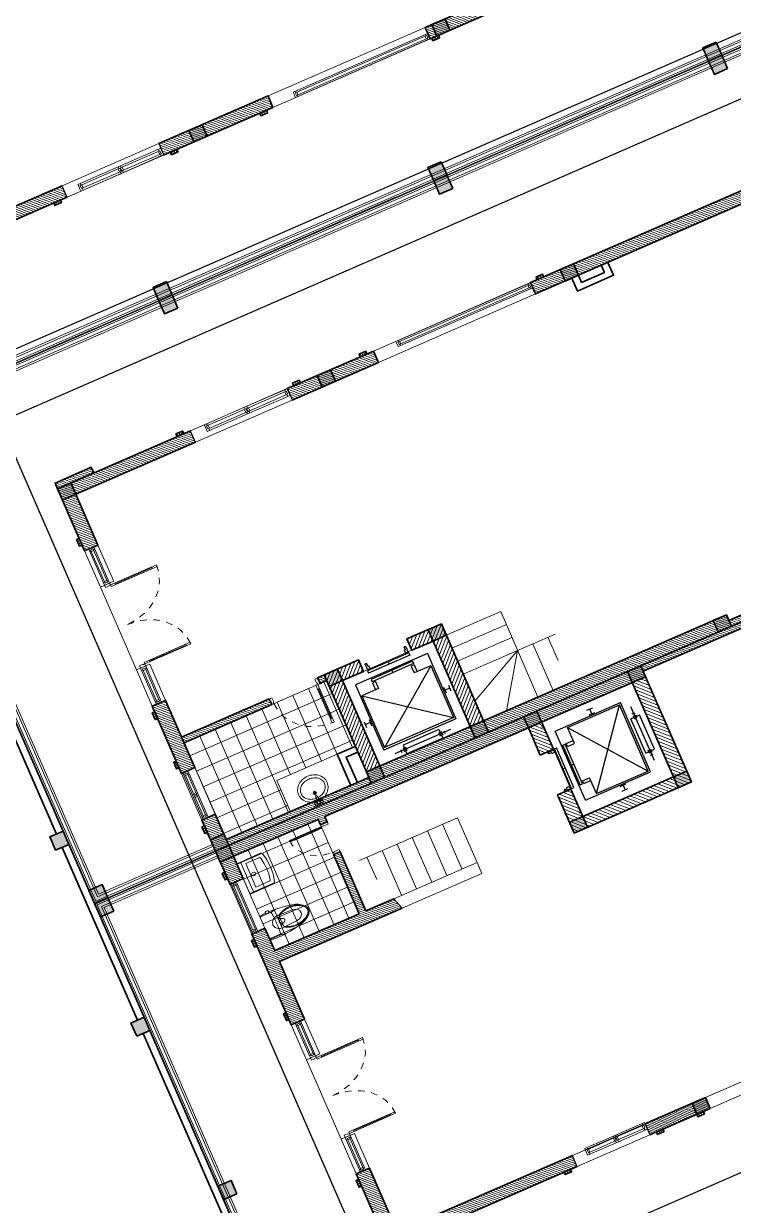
# Model space of a CAD drawing. Header units: millimetres. Extents: x 567980 to 569372, y 2065777 to 2066674.
# Drawn here: x 568834.79 to 568845.56, y 2066444.43 to 2066462.37 of the extents above; entities that cross this region are included whole.
import ezdxf
from ezdxf.xclip import XClip

# ---------------------------------------------------------------- set-up
doc = ezdxf.new("R2010")
doc.units = ezdxf.units.MM
for name, pattern in [('CENTER', [3, 1.5, -0.5, 0.5, -0.5]), ('HIDDEN', [0.75, 0.5, -0.25]), ('HIDDEN2', [0.1875, 0.125, -0.0625])]:
    doc.linetypes.add(name, pattern=pattern)
for name, color, linetype, lineweight in [('A-COT VACH', 2, 'Continuous', 35), ('A-CUA', 25, 'Continuous', 5), ('A-HATCH', 251, 'Continuous', 5), ('A-NET KHUAT', 250, 'HIDDEN', 9), ('A-NET MANH', 8, 'Continuous', 9), ('A-NET THAY', 125, 'Continuous', 18), ('A-NOI THAT', 44, 'Continuous', 9), ('A-TUONG', 255, 'Continuous', 35), ('boDnv', 54, 'Continuous', 25), ('E-NoiThat', 32, 'Continuous', 9)]:
    doc.layers.add(name, color=color, linetype=linetype, lineweight=lineweight)
for name, color, linetype in [('A-NOITHAT', 252, 'Continuous'), ('ChiaLo', 128, 'CENTER'), ('LoLK', 6, 'Continuous'), ('QH', 7, 'Continuous')]:
    doc.layers.add(name, color=color, linetype=linetype)
pattern_1 = [(45, (-145477.46, 881910), (-39.7747564, 39.7747564), [])]
pattern_2 = [(45, (-120.69891, 437.5), (-0.0265165043, 0.0265165043), [])]
pattern_3 = [(45, (0, 0), (-39.7748, 39.7748), [])]
pattern_4 = [(45, (-127.69897, 525.00004), (-0.0265165043, 0.0265165043), [])]

# ---------------------------------------------------------------- blocks, each defined once
blk = doc.blocks.new('NEN')
at = {"layer": 'ChiaLo', "ltscale": 5}
blk.add_line((142.215, 68.535), (128.398, 100.234), dxfattribs=at)
for points in [[(152.12, 92.029), (-2.661, 24.563)], [(155.704, 84.864), (138.387, 77.316)]]:
    blk.add_lwpolyline(points, dxfattribs=at)
at = {"layer": 'LoLK'}
for points in [[(152.12, 92.029), (148.537, 99.194), (131.994, 91.984), (135.19, 84.65)], [(155.704, 84.864), (152.12, 92.029), (135.19, 84.65), (138.387, 77.316)], [(157.758, 80.756), (155.704, 84.864), (138.387, 77.316), (142.215, 68.535), (155.411, 74.287)], [(135.19, 84.65), (129.69, 82.252), (136.715, 66.137), (142.215, 68.535)]]:
    blk.add_lwpolyline(points, close=True, dxfattribs=at)
blk = doc.blocks.new('NEN M01')
at = {"layer": 'LoLK'}
for points in [[(4.072, 17.58), (3.65, 25.58), (-14.396, 25.58), (-14.396, 17.58)], [(-14.396, 17.58), (-20.396, 17.58), (-20.396, 0), (-14.396, 0)], [(4.495, 9.58), (4.072, 17.58), (-14.396, 17.58), (-14.396, 9.58)], [(4.737, 4.993), (4.495, 9.58), (-14.396, 9.58), (-14.396, 0), (0, 0)]]:
    blk.add_lwpolyline(points, close=True, dxfattribs=at)
blk = doc.blocks.new('cot 220')
at = {"layer": 'A-COT VACH'}
h = blk.add_hatch(color=256, dxfattribs=at)
h.dxf.hatch_style = 1
h.paths.add_polyline_path([(110, 110), (-110, 110), (-110, -110), (110, -110)])
blk.add_lwpolyline([(-110, -110), (110, -110), (110, 110), (-110, 110)], close=True, dxfattribs=at)
blk = doc.blocks.new('AP11B2')
at = {"layer": 'A-NOITHAT'}
for p, q in [((558, 1417), (-568, 1417)), ((-435, 1392), (-435, 1442)), ((-385, 1392), (-385, 1442)), ((-335, 1442), (-385, 1442)), ((-335, 1392), (-385, 1392)), ((360, 1492), (-360, 1492)), ((-360, 1342), (-360, 1492)), ((360, 1342), (-360, 1342)), ((-335, 1392), (-335, 1442)), ((385, 1442), (335, 1442)), ((335, 1392), (335, 1442)), ((385, 1392), (335, 1392)), ((360, 1342), (360, 1492)), ((385, 1392), (385, 1442)), ((435, 1392), (435, 1442)), ((-725, 166), (-725, 1292)), ((725, 1292), (-725, 1292)), ((-695, 366), (-695, 1262)), ((695, 1262), (-695, 1262)), ((695, 366), (-695, 1262)), ((-695, 366), (695, 1262)), ((695, 366), (695, 1262)), ((725, 166), (725, 1292)), ((-850, 757), (-850, 857)), ((-750, 807), (-850, 807)), ((-750, 757), (-750, 857)), ((750, 757), (750, 857)), ((750, 807), (850, 807)), ((850, 757), (850, 857)), ((-360, 366), (-695, 366)), ((-420, 246), (-420, 366)), ((-360, 246), (-420, 246)), ((417, 226), (-417, 226)), ((-417, 186), (-417, 226)), ((-360, 246), (-360, 366)), ((0, 186), (0, 226)), ((695, 366), (360, 366)), ((360, 246), (360, 366)), ((420, 246), (360, 246)), ((417, 186), (417, 226)), ((420, 246), (420, 366)), ((725, 166), (-725, 166)), ((417, 186), (-417, 186)), ((417, 79), (-417, 79)), ((-417, 39), (-417, 79)), ((417, 39), (-417, 39)), ((-407, -67), (-407, 25)), ((-367, 25), (-407, 25)), ((-357, -15), (-357, 15)), ((0, 39), (0, 79)), ((357, -15), (357, 15)), ((407, 25), (367, 25)), ((407, -67), (407, 25)), ((417, 39), (417, 79)), ((-387, -77), (-397, -77)), ((-377, -67), (-377, -25)), ((-367, -25), (-377, -25)), ((377, -25), (367, -25)), ((377, -67), (377, -25)), ((397, -77), (387, -77))]:
    blk.add_line(p, q, dxfattribs=at)
for centre, start, end in [((-367, 15), 0, 90), ((367, 15), 90, 180), ((-397, -67), 180, 270), ((-387, -67), 270, 0), ((-367, -15), 270, 0), ((367, -15), 180, 270), ((387, -67), 180, 270), ((397, -67), 270, 0)]:
    blk.add_arc(centre, 10, start, end, dxfattribs=at)
for p in [(-900, 0), (900, 0)]:
    blk.add_point(p, dxfattribs=at)
blk = doc.blocks.new('thang may')
at = {"layer": 'A-HATCH'}
h = blk.add_hatch(dxfattribs=at)
h.set_pattern_fill('ANSI31', color=256, scale=450)
h.set_pattern_definition(pattern_1)
h.paths.add_polyline_path([(0, 0), (-2120, 0), (-2120, 1940), (-1350, 1940), (-1350, 1720), (-1900, 1720), (-1900, 220), (0, 220)])
h = blk.add_hatch(dxfattribs=at)
h.set_pattern_fill('ANSI31', color=256, scale=450)
h.set_pattern_definition(pattern_1)
edge = h.paths.add_edge_path()
edge.add_line((0, 1720), (0, 1940))
edge.add_line((0, 1940), (-550, 1940))
edge.add_line((-550, 1940), (-550, 1720))
edge.add_line((-550, 1720), (0, 1720))
at = {"layer": 'A-NET THAY'}
blk.add_line((-1350, 1720), (-550, 1720), dxfattribs=at)
at = {"layer": 'A-TUONG'}
blk.add_lwpolyline([(0, 0), (-2120, 0), (-2120, 1940), (-1350, 1940), (-1350, 1720), (-1900, 1720), (-1900, 220), (0, 220)], close=True, dxfattribs=at)
blk.add_lwpolyline([(0, 1720), (0, 1940), (-550, 1940), (-550, 1720), (0, 1720)], dxfattribs=at)
at = {"layer": 'E-NoiThat', "xscale": 0.9583333333333351, "yscale": 0.9583333333333351, "zscale": 0.9583333333333351, "rotation": 180}
blk.add_blockref('AP11B2', (-950, 1744), dxfattribs=at)
blk = doc.blocks.new('A$C309909F8')
at = {"linetype": 'Continuous'}
for p, q in [((0, 0), (0, 393)), ((600, 0), (600, 393)), ((62, 125), (62, 345)), ((537, 125), (537, 345)), ((600, 62), (0, 62)), ((537, 125), (62, 125)), ((600, 0), (0, 0))]:
    blk.add_line(p, q, dxfattribs=at)
blk.add_circle((300, 172), 32.5, dxfattribs=at)
for centre, radius, start, end in [((25, 393), 25, 103.0639, 180), ((300, -792), 1242, 76.9429, 103.0639), ((85, 345), 22.5, 100.7136, 180), ((300, -792), 1179, 79.2936, 100.7136), ((515, 345), 22.5, 0, 79.2936), ((575, 393), 25, 0, 76.9429)]:
    blk.add_arc(centre, radius, start, end, dxfattribs=at)
blk = doc.blocks.new('xi')
for p, q in [((31751, -119432), (31751, -119586)), ((31977, -119418), (31763, -119418)), ((31977, -119418), (32191, -119418)), ((32202, -119432), (32202, -119586)), ((32234, -119513), (32202, -119517)), ((32215, -119526), (32202, -119526)), ((32215, -119563), (32202, -119563)), ((32234, -119573), (32202, -119569)), ((32215, -119516), (32215, -119571)), ((32256, -119534), (32256, -119553)), ((31855, -119684), (31870, -119914)), ((31858, -119700), (31867, -119700)), ((31879, -119691), (32075, -119691)), ((31900, -119663), (31900, -119691)), ((31902, -119661), (31912, -119661)), ((31914, -119663), (31914, -119691)), ((31914, -119678), (31927, -119678)), ((31929, -119680), (31929, -119691)), ((32025, -119680), (32025, -119691)), ((32040, -119678), (32027, -119678)), ((32040, -119663), (32040, -119691)), ((32052, -119661), (32042, -119661)), ((32054, -119663), (32054, -119691)), ((32098, -119684), (32083, -119914)), ((32096, -119700), (32087, -119700))]:
    blk.add_line(p, q)
blk.add_circle((31977, -119703), 42.5)
for points in [[(31726, -119541), (31726, -119510), (31728, -119478), (31732, -119447)], [(31732, -119447), (31733, -119431), (31746, -119418), (31763, -119418)], [(31751, -119432), (31751, -119424), (31758, -119418), (31766, -119418)], [(32187, -119418), (32195, -119418), (32202, -119424), (32202, -119432)], [(32191, -119418), (32207, -119418), (32220, -119431), (32221, -119447)], [(32221, -119447), (32224, -119469), (32226, -119492), (32226, -119514)], [(31732, -119673), (31727, -119629), (31725, -119585), (31726, -119541)], [(31735, -119709), (31735, -119679), (31738, -119650), (31744, -119622)], [(31744, -119622), (31747, -119614), (31752, -119607), (31758, -119601)], [(31758, -119601), (31754, -119597), (31751, -119592), (31751, -119586)], [(31977, -119611), (31904, -119610), (31831, -119607), (31758, -119601)], [(32195, -119601), (32122, -119607), (32050, -119610), (31977, -119611)], [(32202, -119586), (32202, -119592), (32199, -119597), (32195, -119601)], [(32195, -119601), (32201, -119607), (32206, -119614), (32209, -119622)], [(32209, -119622), (32215, -119650), (32218, -119679), (32218, -119709)], [(32228, -119573), (32227, -119606), (32225, -119639), (32221, -119673)], [(31790, -119971), (31759, -119874), (31740, -119774), (31732, -119673)], [(31797, -119926), (31789, -119886), (31790, -119845), (31801, -119805)], [(31801, -119805), (31810, -119769), (31827, -119734), (31850, -119704)], [(31805, -119851), (31807, -119829), (31812, -119808), (31820, -119788)], [(31820, -119788), (31832, -119754), (31849, -119723), (31871, -119695)], [(31850, -119704), (31852, -119701), (31854, -119700), (31858, -119700)], [(31871, -119695), (31873, -119692), (31875, -119691), (31879, -119691)], [(31900, -119663), (31900, -119662), (31901, -119661), (31902, -119661)], [(31912, -119661), (31913, -119661), (31914, -119662), (31914, -119663)], [(31927, -119678), (31928, -119678), (31929, -119679), (31929, -119680)], [(32025, -119680), (32025, -119679), (32026, -119678), (32027, -119678)], [(32040, -119663), (32040, -119662), (32041, -119661), (32042, -119661)], [(32052, -119661), (32053, -119661), (32054, -119662), (32054, -119663)], [(32075, -119691), (32078, -119691), (32081, -119692), (32083, -119695)], [(32083, -119695), (32104, -119723), (32122, -119754), (32134, -119788)], [(32096, -119700), (32099, -119700), (32102, -119701), (32104, -119704)], [(32104, -119704), (32127, -119734), (32143, -119769), (32152, -119805)], [(32134, -119788), (32141, -119808), (32146, -119829), (32148, -119851)], [(32152, -119805), (32163, -119845), (32165, -119886), (32157, -119926)], [(32221, -119673), (32214, -119774), (32194, -119874), (32163, -119971)], [(31803, -120001), (31798, -119992), (31793, -119981), (31790, -119971)], [(31899, -120097), (31831, -120035), (31796, -119943), (31805, -119851)], [(31882, -120098), (31839, -120049), (31809, -119990), (31797, -119926)], [(31977, -120018), (31919, -120018), (31872, -119972), (31870, -119914)], [(32083, -119914), (32082, -119972), (32034, -120018), (31977, -120018)], [(32148, -119851), (32158, -119943), (32123, -120035), (32054, -120097)], [(32157, -119926), (32144, -119990), (32115, -120049), (32071, -120098)], [(32163, -119971), (32160, -119981), (32156, -119992), (32151, -120001)], [(31868, -120091), (31842, -120065), (31820, -120035), (31803, -120001)], [(31977, -120138), (31936, -120138), (31896, -120121), (31868, -120091)], [(32054, -120097), (32010, -120138), (31943, -120138), (31899, -120097)], [(32085, -120091), (32057, -120121), (32018, -120138), (31977, -120138)], [(32151, -120001), (32134, -120035), (32112, -120065), (32085, -120091)]]:
    blk.add_open_spline(points, degree=3)
for points in [[(31855, -119684), (31847, -119617), (31896, -119556), (31963, -119549), (31968, -119548), (31972, -119548), (31977, -119548)], [(31977, -119548), (32044, -119548), (32099, -119603), (32099, -119670), (32099, -119675), (32099, -119679), (32098, -119684)], [(32234, -119513), (32245, -119512), (32256, -119521), (32256, -119533), (32256, -119534), (32256, -119534), (32256, -119534)], [(32256, -119553), (32256, -119564), (32246, -119574), (32234, -119574), (32234, -119574), (32234, -119574), (32234, -119573)], [(32071, -120098), (32024, -120150), (31944, -120154), (31892, -120107), (31888, -120104), (31885, -120101), (31882, -120098)]]:
    blk.add_open_spline(points, degree=3, knots=[0, 0, 0, 0, 1, 1, 1, 2, 2, 2, 2])
blk = doc.blocks.new('*U399')
at = {"layer": 'A-CUA', "color": 32}
for points in [[(60, -40), (45, -40), (45, -10), (0, -10), (0, -40), (0, -40), (0, -90), (0, -90), (0, -120), (45, -120), (45, -90), (60, -90)], [(30, -90), (60, -90), (60, -40), (30, -40)], [(593, -90), (563, -90), (563, -40), (593, -40)], [(623, -90), (608, -90), (608, -40), (623, -40), (623, -10), (578, -10), (578, -40), (593, -40), (593, -90), (578, -90), (578, -120), (623, -120)], [(608, -90), (638, -90), (638, -40), (608, -40)], [(1140, -40), (1155, -40), (1155, -10), (1200, -10), (1200, -40), (1200, -40), (1200, -90), (1200, -90), (1200, -120), (1155, -120), (1155, -90), (1140, -90)], [(1170, -90), (1140, -90), (1140, -40), (1170, -40)]]:
    blk.add_lwpolyline(points, close=True, dxfattribs=at)
at = {"layer": 'A-CUA', "color": 37, "lineweight": -2}
for points in [[(45, -10), (578, -10), (578, -40), (45, -40)], [(45, -90), (578, -90), (578, -120), (45, -120)], [(1155, -10), (623, -10), (623, -40), (1155, -40)], [(1155, -90), (623, -90), (623, -120), (1155, -120)]]:
    blk.add_lwpolyline(points, close=True, dxfattribs=at)
blk = doc.blocks.new('phào cửa')
at = {"layer": 'A-HATCH'}
h = blk.add_hatch(dxfattribs=at)
h.set_pattern_fill('ANSI31', color=256, scale=250)
h.set_pattern_definition([(45, (-237697.46, 7620.01), (-22.097087, 22.097087), [])])
h.paths.add_polyline_path([(0, 0), (0, 110), (-50, 110), (-50, 0)])
at = {"layer": 'A-TUONG'}
blk.add_lwpolyline([(0, 0), (0, 110), (-50, 110), (-50, 0)], close=True, dxfattribs=at)
blk = doc.blocks.new('S1200')
at = {"layer": 'A-TUONG'}
blk.add_blockref('phào cửa', (0, 1310), dxfattribs=at)
at = {"layer": 'A-TUONG', "xscale": -1, "rotation": 180}
blk.add_blockref('phào cửa', (0, -110), dxfattribs=at)
blk.add_wipeout([(220, 1200), (220, 0), (0, 0), (0, 1200)]).dxf.layer = 'A-NET KHUAT'
at = {"layer": 'A-NET THAY'}
blk.add_lwpolyline([(0, 0), (0, 1200), (220, 1200), (220, 0)], close=True, dxfattribs=at)
at = {"layer": 'A-CUA', "rotation": 90}
blk.add_blockref('*U399', (100, 0), dxfattribs=at)
blk = doc.blocks.new('cum tm 2')
at = {"layer": 'A-HATCH'}
h = blk.add_hatch(dxfattribs=at)
h.set_pattern_fill('ANSI31', color=256, scale=450)
h.set_pattern_definition(pattern_3)
h.paths.add_polyline_path([(0, 0), (0, -220), (-1650, -220), (-1650, -570), (-1870, -570), (-1870, 0)])
h = blk.add_hatch(dxfattribs=at)
h.set_pattern_fill('ANSI31', color=256, scale=450)
h.set_pattern_definition(pattern_3)
edge = h.paths.add_edge_path()
edge.add_line((0, -1940), (-1870, -1940))
edge.add_line((-1870, -1940), (-1870, -1370))
edge.add_line((-1870, -1370), (-1650, -1370))
edge.add_line((-1650, -1370), (-1650, -1720))
edge.add_line((-1650, -1720), (0, -1720))
edge.add_line((0, -1720), (0, -1940))
at = {"layer": 'A-NET THAY'}
blk.add_line((-1650, -1370), (-1650, -570), dxfattribs=at)
at = {"layer": 'A-TUONG'}
for points in [[(0, 0), (0, -220), (-1650, -220), (-1650, -570), (-1870, -570), (-1870, 0), (0, 0)], [(0, -1940), (-1870, -1940), (-1870, -1370), (-1650, -1370), (-1650, -1720), (0, -1720), (0, -1940)]]:
    blk.add_lwpolyline(points, dxfattribs=at)
at = {"layer": 'E-NoiThat', "xscale": 0.9583333333333354, "yscale": 0.9583333333333354, "zscale": 0.9583333333333354, "rotation": 270}
blk.add_blockref('AP11B2', (-1674, -970), dxfattribs=at)
blk = doc.blocks.new('A$C78CE4EF6')
at = {"linetype": 'Continuous'}
for points in [[(40, 215, 0.136399), (60, 141, 0.10697), (119, 79, 0.081394), (196, 43, 0.069468), (290, 30, 0.069468), (384, 43, 0.081394), (461, 79, 0.10697), (520, 141, 0.136399), (540, 215, 0.136399), (520, 289, 0.10697), (461, 351, 0.081394), (384, 387, 0.069468), (290, 400, 0.069468), (196, 387, 0.081394), (119, 351, 0.10697), (60, 289, 0.136399)], [(83, 215, 0.136399), (97, 164, 0.10697), (144, 114, 0.081394), (208, 84, 0.069468), (290, 73, 0.069468), (372, 84, 0.081394), (436, 114, 0.10697), (483, 164, 0.136399), (497, 215, 0.136399), (483, 266, 0.10697), (436, 316, 0.081394), (372, 346, 0.069468), (290, 357, 0.069468), (208, 346, 0.081394), (144, 316, 0.10697), (97, 266, 0.136399)]]:
    blk.add_lwpolyline(points, format="xyb", close=True, dxfattribs=at)
for points in [[(273, 408), (220, 408), (220, 428), (220, 448), (290, 448), (360, 448), (360, 428), (360, 408), (308, 408)], [(323, 438), (258, 438)], [(260, 428), (271, 428)], [(320, 428), (310, 428)], [(255, 282), (290, 282), (326, 282)], [(290, 251), (290, 308)]]:
    blk.add_lwpolyline(points, dxfattribs=at)
blk.add_lwpolyline([(258, 418), (267, 418, -0.385832), (272, 413), (279, 326, 0.270314), (302, 326), (309, 413, -0.385832), (314, 418), (323, 418)], format="xyb", dxfattribs=at)
for centre, radius in [((240, 428), 20), ((340, 428), 20), ((290, 282), 21.6), ((290, 282), 17.2)]:
    blk.add_circle(centre, radius, dxfattribs=at)
blk = doc.blocks.new('*U370')
at = {"layer": 'A-CUA', "color": 32}
for points in [[(60, -40), (45, -40), (45, -18), (0, -18), (0, -40), (0, -40), (0, -82), (0, -82), (0, -103), (45, -103), (45, -82), (60, -82)], [(30, -82), (60, -82), (60, -40), (30, -40)], [(443, -82), (413, -82), (413, -40), (443, -40)], [(473, -82), (457, -82), (457, -40), (473, -40), (473, -18), (427, -18), (427, -40), (443, -40), (443, -82), (427, -82), (427, -103), (473, -103)], [(457, -82), (487, -82), (487, -40), (457, -40)], [(840, -40), (855, -40), (855, -18), (900, -18), (900, -40), (900, -40), (900, -82), (900, -82), (900, -103), (855, -103), (855, -82), (840, -82)], [(870, -82), (840, -82), (840, -40), (870, -40)]]:
    blk.add_lwpolyline(points, close=True, dxfattribs=at)
at = {"layer": 'A-CUA', "color": 37, "lineweight": -2}
for points in [[(45, -18), (427, -18), (427, -40), (45, -40)], [(45, -82), (427, -82), (427, -103), (45, -103)], [(855, -18), (473, -18), (473, -40), (855, -40)], [(855, -82), (473, -82), (473, -103), (855, -103)]]:
    blk.add_lwpolyline(points, close=True, dxfattribs=at)
blk = doc.blocks.new('*U402')
at = {"layer": 'A-CUA', "color": 32}
for points in [[(60, -40), (45, -40), (45, -18), (0, -18), (0, -40), (0, -40), (0, -82), (0, -82), (0, -103), (45, -103), (45, -82), (60, -82)], [(30, -82), (60, -82), (60, -40), (30, -40)], [(792, -82), (762, -82), (762, -40), (792, -40)], [(822, -82), (807, -82), (807, -40), (822, -40), (822, -18), (777, -18), (777, -40), (792, -40), (792, -82), (777, -82), (777, -103), (822, -103)], [(807, -82), (837, -82), (837, -40), (807, -40)], [(1540, -40), (1555, -40), (1555, -18), (1600, -18), (1600, -40), (1600, -40), (1600, -82), (1600, -82), (1600, -103), (1555, -103), (1555, -82), (1540, -82)], [(1570, -82), (1540, -82), (1540, -40), (1570, -40)]]:
    blk.add_lwpolyline(points, close=True, dxfattribs=at)
at = {"layer": 'A-CUA', "color": 37, "lineweight": -2}
for points in [[(45, -18), (777, -18), (777, -40), (45, -40)], [(45, -82), (777, -82), (777, -103), (45, -103)], [(1555, -18), (822, -18), (822, -40), (1555, -40)], [(1555, -82), (822, -82), (822, -103), (1555, -103)]]:
    blk.add_lwpolyline(points, close=True, dxfattribs=at)
blk = doc.blocks.new('*U401')
at = {"layer": 'A-CUA', "color": 32}
for points in [[(60, -40), (45, -40), (45, -18), (0, -18), (0, -40), (0, -40), (0, -82), (0, -82), (0, -103), (45, -103), (45, -82), (60, -82)], [(30, -82), (60, -82), (60, -40), (30, -40)], [(2540, -40), (2555, -40), (2555, -18), (2600, -18), (2600, -40), (2600, -40), (2600, -82), (2600, -82), (2600, -103), (2555, -103), (2555, -82), (2540, -82)], [(2570, -82), (2540, -82), (2540, -40), (2570, -40)]]:
    blk.add_lwpolyline(points, close=True, dxfattribs=at)
at = {"layer": 'A-CUA', "color": 37, "lineweight": -2}
for points in [[(45, -18), (2555, -18), (2555, -40), (45, -40)], [(45, -82), (2555, -82), (2555, -103), (45, -103)]]:
    blk.add_lwpolyline(points, close=True, dxfattribs=at)
blk = doc.blocks.new('*U377')
blk.add_line((-100, 70), (-867, 70))
for points in [[(147, 1067), (147, 1007), (40, 1007), (40, 1017), (0, 1017), (0, 1067)], [(0, 50), (-967, 50), (-967, 90), (0, 90)], [(-100, 50), (-100, 90), (-867, 90), (-867, 50)], [(147, 0), (147, 60), (40, 60), (40, 50), (0, 50), (0, 0)]]:
    blk.add_lwpolyline(points, close=True)
at = {"linetype": 'HIDDEN'}
blk.add_arc((0, 50), 967, 90, 180, dxfattribs=at)
blk = doc.blocks.new('*U367')
at = {"layer": 'A-CUA', "color": 32}
for points in [[(60, -40), (45, -40), (45, -18), (0, -18), (0, -40), (0, -40), (0, -82), (0, -82), (0, -103), (45, -103), (45, -82), (60, -82)], [(30, -82), (60, -82), (60, -40), (30, -40)], [(940, -40), (955, -40), (955, -18), (1000, -18), (1000, -40), (1000, -40), (1000, -82), (1000, -82), (1000, -103), (955, -103), (955, -82), (940, -82)], [(970, -82), (940, -82), (940, -40), (970, -40)]]:
    blk.add_lwpolyline(points, close=True, dxfattribs=at)
at = {"layer": 'A-CUA', "color": 37, "lineweight": -2}
for points in [[(45, -18), (955, -18), (955, -40), (45, -40)], [(45, -82), (955, -82), (955, -103), (45, -103)]]:
    blk.add_lwpolyline(points, close=True, dxfattribs=at)
blk = doc.blocks.new('*U376')
blk.add_line((-70, 100), (-70, 600))
for points in [[(-50, 0), (-50, 700), (-90, 700), (-90, 0)], [(-50, 100), (-90, 100), (-90, 600), (-50, 600)], [(-800, -147), (-740, -147), (-740, -40), (-750, -40), (-750, 0), (-800, 0)], [(0, -147), (-60, -147), (-60, -40), (-50, -40), (-50, 0), (0, 0)]]:
    blk.add_lwpolyline(points, close=True)
at = {"linetype": 'HIDDEN'}
blk.add_arc((-50, 0), 700, 90, 180, dxfattribs=at)
blk = doc.blocks.new('*U406')
at = {"layer": 'A-CUA', "color": 32}
for points in [[(60, -40), (45, -40), (45, -10), (0, -10), (0, -40), (0, -40), (0, -90), (0, -90), (0, -120), (45, -120), (45, -90), (60, -90)], [(30, -90), (60, -90), (60, -40), (30, -40)], [(792, -90), (762, -90), (762, -40), (792, -40)], [(822, -90), (807, -90), (807, -40), (822, -40), (822, -10), (777, -10), (777, -40), (792, -40), (792, -90), (777, -90), (777, -120), (822, -120)], [(807, -90), (837, -90), (837, -40), (807, -40)], [(1540, -40), (1555, -40), (1555, -10), (1600, -10), (1600, -40), (1600, -40), (1600, -90), (1600, -90), (1600, -120), (1555, -120), (1555, -90), (1540, -90)], [(1570, -90), (1540, -90), (1540, -40), (1570, -40)]]:
    blk.add_lwpolyline(points, close=True, dxfattribs=at)
at = {"layer": 'A-CUA', "color": 37, "lineweight": -2}
for points in [[(45, -10), (777, -10), (777, -40), (45, -40)], [(45, -90), (777, -90), (777, -120), (45, -120)], [(1555, -10), (822, -10), (822, -40), (1555, -40)], [(1555, -90), (822, -90), (822, -120), (1555, -120)]]:
    blk.add_lwpolyline(points, close=True, dxfattribs=at)
blk = doc.blocks.new('phao cua 1600')
at = {"layer": 'A-TUONG'}
blk.add_blockref('phào cửa', (0, 910), dxfattribs=at)
at = {"layer": 'A-TUONG', "xscale": -1, "rotation": 180}
blk.add_blockref('phào cửa', (0, -910), dxfattribs=at)
blk.add_wipeout([(220, 800), (0, 800), (0, -800), (220, -800)]).dxf.layer = 'A-NET MANH'
at = {"layer": 'A-NET THAY'}
blk.add_lwpolyline([(0, -800), (0, 800), (220, 800), (220, -800)], close=True, dxfattribs=at)
at = {"layer": 'A-CUA', "rotation": 90}
blk.add_blockref('*U406', (-10, -800), dxfattribs=at)
blk = doc.blocks.new('*U400')
at = {"layer": 'A-CUA', "color": 32}
for points in [[(60, -40), (45, -40), (45, -18), (0, -18), (0, -40), (0, -40), (0, -82), (0, -82), (0, -103), (45, -103), (45, -82), (60, -82)], [(30, -82), (60, -82), (60, -40), (30, -40)], [(640, -40), (655, -40), (655, -18), (700, -18), (700, -40), (700, -40), (700, -82), (700, -82), (700, -103), (655, -103), (655, -82), (640, -82)], [(670, -82), (640, -82), (640, -40), (670, -40)]]:
    blk.add_lwpolyline(points, close=True, dxfattribs=at)
at = {"layer": 'A-CUA', "color": 37, "lineweight": -2}
for points in [[(45, -18), (655, -18), (655, -40), (45, -40)], [(45, -82), (655, -82), (655, -103), (45, -103)]]:
    blk.add_lwpolyline(points, close=True, dxfattribs=at)
blk = doc.blocks.new('*U375')
for p, q in [((90, -100), (50, -100)), ((70, -100), (70, -917)), ((2043, -100), (2083, -100)), ((2063, -100), (2063, -917)), ((90, -917), (50, -917)), ((2043, -917), (2083, -917))]:
    blk.add_line(p, q)
for points in [[(0, 113), (60, 113), (60, 40), (50, 40), (50, 0), (0, 0)], [(50, 0), (90, 0), (90, -1017), (50, -1017)], [(2083, 0), (2043, 0), (2043, -1017), (2083, -1017)], [(2133, 113), (2073, 113), (2073, 40), (2083, 40), (2083, 0), (2133, 0)]]:
    blk.add_lwpolyline(points, close=True)
at = {"linetype": 'HIDDEN2'}
for centre, start, end in [((50, 0), 270, 0), ((2083, 0), 180, 270)]:
    blk.add_arc(centre, 1017, start, end, dxfattribs=at)
blk = doc.blocks.new('CỦA DI SAU')
at = {"layer": 'A-NET THAY'}
blk.add_line((2200, 0), (3800, 0), dxfattribs=at)
for points in [[(2200, 0), (1500, 0), (1500, -220), (2200, -220)], [(3800, 0), (4500, 0), (4500, -220), (3800, -220)]]:
    blk.add_lwpolyline(points, close=True, dxfattribs=at)
at = {"layer": 'A-CUA', "xscale": -1}
blk.add_blockref('*U400', (2200, -49, 0), dxfattribs=at)
at = {"layer": 'A-CUA', "extrusion": (0, 0, -1), "xscale": -0.7500000000000002, "yscale": 0.7500000000000002, "zscale": -0.7500000000000002}
blk.add_blockref('*U375', (-2200, -152), dxfattribs=at)
at = {"layer": 'A-CUA'}
blk.add_blockref('*U400', (3800, -49), dxfattribs=at)
at = {"layer": 'A-TUONG', "xscale": -1, "rotation": 90}
blk.add_blockref('phào cửa', (1390, 0, 0), dxfattribs=at)
at = {"layer": 'A-TUONG', "rotation": 270}
blk.add_blockref('phào cửa', (4610, 0, 0), dxfattribs=at)
blk = doc.blocks.new('A$C1a95cbaf')
at = {"layer": 'A-HATCH'}
h = blk.add_hatch(dxfattribs=at)
h.set_pattern_fill('ANSI31', color=256, scale=300)
h.set_pattern_definition([(45, (-121341.862, 350750.01), (-26.5165043, 26.5165043), [])])
h.paths.add_polyline_path([(110, 600), (0, 600), (0, 0), (110, 0)])
at = {"layer": 'A-TUONG', "elevation": 0}
blk.add_lwpolyline([(110, 0), (0, 0), (0, 600), (110, 600)], close=True, dxfattribs=at)
blk = doc.blocks.new('cum dh a3.3.1.6.7')
at = {"layer": 'A-HATCH'}
h = blk.add_hatch(dxfattribs=at)
h.set_pattern_fill('ANSI31', color=256, scale=0.3)
h.set_pattern_definition([(45, (-145.69891, 350), (-0.0265165043, 0.0265165043), [])])
h.paths.add_polyline_path([(-6.501, -0.22), (-7.781, -0.22), (-7.781, -3.12), (-8.001, -3.12), (-8.001, 0), (-6.501, 0)])
h.paths.add_polyline_path([(-2.121, -1.62), (-2.121, -0.22), (-1.671, -0.22), (-1.671, 0), (-3.501, 0), (-3.501, -0.22), (-2.341, -0.22), (-2.341, -2.249), (-2.121, -2.191), (-2.121, -1.73), (-0.931, -1.73), (-0.931, -1.62)])
h.paths.add_polyline_path([(-0.111, -12.74), (-0.111, -7.04), (-0.221, -7.04), (-0.221, -1.73), (-0.331, -1.73), (-0.331, -1.62), (-0.221, -1.62), (-0.221, -0.22), (-0.671, -0.22), (-0.671, 0), (-0.001, 0), (-0.001, -12.96), (-0.807, -13.012), (-0.821, -12.793)])
h = blk.add_hatch(dxfattribs=at)
h.set_pattern_fill('ANSI31', color=256, scale=0.3)
h.set_pattern_definition(pattern_2)
h.paths.add_polyline_path([(5.274, -12.41), (6.779, -12.3), (6.779, -7.83), (6.999, -7.83), (6.999, -12.52), (5.288, -12.63)])
h.paths.add_polyline_path([(0.797, -12.913), (-0.001, -12.964), (-0.001, 0), (0.599, 0), (0.599, -0.22), (0.109, -0.22), (0.109, -2.58), (0.219, -2.58), (0.219, -8.54), (0.109, -8.54), (0.109, -12.744), (0.783, -12.695)])
h = blk.add_hatch(dxfattribs=at)
h.set_pattern_fill('ANSI31', color=256, scale=0.3)
h.set_pattern_definition(pattern_2)
h.paths.add_polyline_path([(6.999, -5.23), (6.779, -5.23), (6.779, -3.8), (6.999, -3.8)])
h.paths.add_polyline_path([(5.799, 0), (6.999, 0), (6.999, -2.2), (6.779, -2.2), (6.779, -0.22), (5.799, -0.22)])
h.paths.add_polyline_path([(1.499, 0), (2.799, 0), (2.799, -0.22), (1.499, -0.22)])
h.paths.add_polyline_path([(2.089, -2.47), (2.089, -2.58), (1.979, -2.58), (1.979, -2.47)])
h.paths.add_polyline_path([(2.089, -1.67), (2.089, -0.22), (1.979, -0.22), (1.979, -1.67)])
h = blk.add_hatch(dxfattribs=at)
h.set_pattern_fill('ANSI31', color=256, scale=0.3)
h.set_pattern_definition(pattern_4)
h.paths.add_polyline_path([(10.998, -5.31), (11.218, -5.31), (11.218, -3.5), (10.998, -3.5)])
h.paths.add_polyline_path([(12.198, 0), (10.998, 0), (10.998, -1.9), (11.218, -1.9), (11.218, -0.22), (12.198, -0.22)])
h.paths.add_polyline_path([(16.498, 0), (15.198, 0), (15.198, -0.22), (16.498, -0.22)])
h.paths.add_polyline_path([(15.908, -1.37), (15.908, -0.22), (16.018, -0.22), (16.018, -1.37)])
h.paths.add_polyline_path([(15.908, -2.17), (15.908, -2.28), (16.018, -2.28), (16.018, -2.17)])
h = blk.add_hatch(dxfattribs=at)
h.set_pattern_fill('ANSI31', color=256, scale=0.3)
h.set_pattern_definition(pattern_4)
h.paths.add_polyline_path([(17.398, -0.22), (17.888, -0.22), (17.888, -2.28), (17.778, -2.28), (17.778, -8.24), (17.888, -8.24), (17.888, -11.6), (17.998, -11.6), (17.998, 0), (17.398, 0)])
h.paths.add_polyline_path([(12.695, -11.936), (11.218, -12.03), (11.218, -12.25), (12.709, -12.155)])
h.paths.add_polyline_path([(11.218, -12.03), (11.218, -7.91), (10.998, -7.91), (10.998, -12.03)])
at = {"layer": 'A-HATCH', "ltscale": 100, "transparency": 33554687}
h = blk.add_hatch(dxfattribs=at)
h.set_pattern_fill('_USER', color=256, scale=0.3, double=1, pattern_type=0)
h.set_pattern_definition([(360, (-5239.4902, -142.6809), (1e-17, 0.3), []), (90, (-5239.4902, -142.6809), (-0.3, 3e-17), [])])
h.paths.add_polyline_path([(-0.221, -0.22), (-0.671, -0.22), (-1.671, -0.22), (-2.121, -0.22), (-2.121, -1.62), (-0.931, -1.62), (-0.331, -1.62), (-0.221, -1.62)])
h = blk.add_hatch(dxfattribs=at)
h.set_pattern_fill('_USER', color=256, scale=0.3, double=1, pattern_type=0)
h.set_pattern_definition([(360, (-5295.39034, -142.6809), (1e-17, 0.3), []), (90, (-5295.39034, -142.6809), (-0.3, 3e-17), [])])
h.paths.add_polyline_path([(0.709, -1.28), (0.709, -2.58), (1.979, -2.58), (1.979, -2.47), (1.979, -1.67), (1.979, -0.22), (1.499, -0.22), (0.599, -0.22), (0.109, -0.22), (0.109, -1.28)])
at = {"layer": 'A-HATCH'}
h = blk.add_hatch(dxfattribs=at)
h.set_pattern_fill('ANSI31', color=256, scale=0.25)
h.set_pattern_definition([(45, (-245.698912, 2), (-0.022097087, 0.022097087), [])])
h.paths.add_polyline_path([(-7.781, -4.32), (-7.781, -5.32), (-8.001, -5.32), (-8.001, -4.32)])
h.paths.add_polyline_path([(-7.781, -10.12), (-7.781, -11.64), (-6.184, -13.14), (-5.312, -13.079), (-5.298, -13.299), (-6.271, -13.36), (-8.001, -11.735), (-8.001, -10.12)])
h.paths.add_polyline_path([(-7.781, -7.92), (-8.001, -7.92), (-8.001, -8.7), (-7.781, -8.7)])
at = {"layer": 'A-NET THAY'}
for p, q in [((-0.931, -1.62, 0), (-0.331, -1.62, 0)), ((1.979, -2.47, 0), (1.979, -1.67, 0)), ((-1.221, -1.949, 0), (-1.221, -3.57, 0)), ((-1.671, -2.07, 0), (-1.221, -2.07, 0)), ((-2.121, -2.32, 0), (-1.221, -2.32, 0)), ((-2.121, -2.57, 0), (-1.221, -2.57, 0)), ((-2.121, -2.82, 0), (-1.221, -2.82, 0)), ((-2.121, -3.07, 0), (-1.221, -3.07, 0)), ((-2.121, -3.32, 0), (-1.221, -3.32, 0)), ((-2.121, -3.57, 0), (-1.221, -3.57, 0)), ((1.119, -5.42, 0), (0.599, -4.52, 0)), ((1.119, -4.52, 0), (1.119, -6.041, 0)), ((1.369, -4.52, 0), (1.369, -5.42, 0)), ((1.619, -4.52, 0), (1.619, -5.42, 0)), ((1.869, -4.52, 0), (1.869, -5.42, 0)), ((1.119, -5.42, 0), (0.219, -4.9, 0)), ((1.869, -5.42, 0), (0.219, -5.42, 0)), ((1.119, -5.67, 0), (0.219, -5.67, 0)), ((1.119, -5.92, 0), (0.668, -5.92, 0))]:
    blk.add_line(p, q, dxfattribs=at)
at = {"layer": 'A-NET THAY', "elevation": 0}
for points in [[(-1.671, 0), (-0.671, 0), (-0.671, -0.22), (-1.671, -0.22)], [(1.499, -0.22), (0.599, -0.22), (0.599, 0), (1.499, 0)], [(6.999, -3.8), (6.779, -3.8), (6.779, -2.2), (6.999, -2.2)], [(-8.001, -7.92), (-7.781, -7.92), (-7.781, -5.32), (-8.001, -5.32)], [(6.999, -7.83), (6.779, -7.83), (6.779, -5.23), (6.999, -5.23)]]:
    blk.add_lwpolyline(points, close=True, dxfattribs=at)
at = {"layer": 'A-NET THAY'}
for points in [[(10.998, -3.5), (11.218, -3.5), (11.218, -1.9), (10.998, -1.9)], [(10.998, -7.91), (11.218, -7.91), (11.218, -5.31), (10.998, -5.31)]]:
    blk.add_lwpolyline(points, close=True, dxfattribs=at)
at = {"layer": 'A-NET THAY', "elevation": 0}
blk.add_lwpolyline([(-2.121, -2.191), (-2.121, -3.57), (-2.341, -3.57), (-2.341, -2.249)], dxfattribs=at)
at = {"layer": 'A-NOI THAT', "elevation": 0}
blk.add_lwpolyline([(0.109, -2.28), (0.709, -2.28), (0.709, -1.28), (0.109, -1.28)], close=True, dxfattribs=at)
at = {"layer": 'A-TUONG'}
blk.add_line((-2.231, -7.04, 0), (-2.341, -7.04, 0), dxfattribs=at)
at = {"layer": 'A-TUONG', "elevation": 0}
for points in [[(-6.501, -0.22), (-7.781, -0.22), (-7.781, -3.12), (-8.001, -3.12), (-8.001, 0), (-6.501, 0)], [(-2.121, -1.62), (-2.121, -0.22), (-1.671, -0.22), (-1.671, 0), (-3.501, 0), (-3.501, -0.22), (-2.341, -0.22), (-2.341, -2.249), (-2.121, -2.191), (-2.121, -1.73), (-0.931, -1.73), (-0.931, -1.62)], [(0.797, -12.913), (-0.001, -12.964), (-0.001, 0), (0.599, 0), (0.599, -0.22), (0.109, -0.22), (0.109, -2.58), (0.219, -2.58), (0.219, -8.54), (0.109, -8.54), (0.109, -12.744), (0.783, -12.695)], [(1.499, 0), (2.799, 0), (2.799, -0.22), (1.499, -0.22)], [(5.799, 0), (6.999, 0), (6.999, -2.2), (6.779, -2.2), (6.779, -0.22), (5.799, -0.22)], [(2.089, -1.67), (2.089, -0.22), (1.979, -0.22), (1.979, -1.67)], [(2.089, -2.47), (2.089, -2.58), (1.979, -2.58), (1.979, -2.47)]]:
    blk.add_lwpolyline(points, close=True, dxfattribs=at)
for points in [[(-0.111, -12.74), (-0.111, -7.04), (-0.221, -7.04), (-0.221, -1.73), (-0.331, -1.73), (-0.331, -1.62), (-0.221, -1.62), (-0.221, -0.22), (-0.671, -0.22), (-0.671, 0), (-0.001, 0), (-0.001, -12.96), (-0.807, -13.012), (-0.821, -12.793), (-0.111, -12.74), (-0.111, -12.74)], [(0.109, -2.28), (0.709, -2.28), (0.709, -2.58)], [(0.109, -2.39), (0.599, -2.39), (0.599, -2.58)], [(6.999, -5.23), (6.779, -5.23), (6.779, -3.8), (6.999, -3.8), (6.999, -5.23)], [(-7.781, -4.32), (-7.781, -5.32), (-8.001, -5.32), (-8.001, -4.32), (-7.781, -4.32)], [(5.274, -12.41), (6.779, -12.3), (6.779, -7.83), (6.999, -7.83), (6.999, -12.52), (5.288, -12.63), (5.274, -12.41)], [(6.779, -8.43), (6.529, -8.43), (6.529, -9.03), (6.779, -9.03)], [(6.779, -8.54), (6.639, -8.54), (6.639, -8.92), (6.779, -8.92)]]:
    blk.add_lwpolyline(points, dxfattribs=at)
at = {"layer": 'A-TUONG'}
blk.add_lwpolyline([(12.198, 0), (10.998, 0), (10.998, -1.9), (11.218, -1.9), (11.218, -0.22), (12.198, -0.22)], close=True, dxfattribs=at)
for points in [[(10.998, -5.31), (11.218, -5.31), (11.218, -3.5), (10.998, -3.5), (10.998, -5.31)], [(11.218, -12.03), (11.218, -7.91), (10.998, -7.91), (10.998, -12.03), (11.218, -12.03)]]:
    blk.add_lwpolyline(points, dxfattribs=at)
at = {"layer": 'A-COT VACH', "yscale": 0.001, "zscale": 0.001, "rotation": 359.9999999999999}
for p, xscale in [((-0.111, -0.11, 0), 0.001), ((0.109, -0.11, 0), 0.001), ((6.889, -0.11, 0), 0.001), ((0.109, -2.69, 0), 0.001), ((1.979, -2.69, 0), 0.001), ((11.108, -4.11), 0.001), ((0.109, -4.41, 0), 0.001), ((1.979, -4.41, 0), 0.001), ((6.889, -4.41, 0), 0.001), ((-7.891, -5.21), 0.001), ((-2.231, -5.21), -0.001), ((-0.111, -5.21), 0.001), ((-2.231, -6.93), -0.001), ((-0.111, -6.93), 0.001), ((11.108, -8.13), 0.001), ((0.109, -8.43, 0), 0.001), ((6.889, -8.43, 0), 0.001)]:
    blk.add_blockref('cot 220', p, dxfattribs=dict(at, xscale=xscale))
at = {"layer": 'A-CUA', "zscale": 0.001}
for name, p, xscale, yscale, rotation in [('*U367', (-1.671, 0, 0), 0.001, 0.001, 359.9999999999999), ('*U370', (0.599, 0, 0), 0.001, 0.001, 359.9999999999999), ('*U402', (10.998, -3.5), 0.001, 0.001, 90), ('*U402', (6.87, -3.8, 0), 0.001, 0.001, 90), ('*U401', (7.017, -7.83, 0), -0.0009999999999999998, 0.0009999999999999998, 270), ('*U401', (10.98, -7.91, 0), 0.001, 0.001, 90)]:
    blk.add_blockref(name, p, dxfattribs=dict(at, xscale=xscale, yscale=yscale, rotation=rotation))
at = {"layer": 'A-CUA', "extrusion": (0, 0, -1), "xscale": -0.0007500000000000002, "yscale": 0.0007500000000000002, "zscale": -0.0007500000000000002}
for name, p in [('*U376', (0.331, -1.62, 0)), ('*U377', (-1.979, -2.47, 0))]:
    blk.add_blockref(name, p, dxfattribs=at)
at = {"layer": 'A-NOI THAT'}
for name, p, xscale, yscale, zscale, rotation in [('xi', (-33.648, 119.198, 0), 0.001, 0.001, 0.001, 359.9999999999999), ('A$C309909F8', (-0.371, -0.22, 0), 0.001, 0.001, 0.001, 179.9999999999999), ('A$C78CE4EF6', (0.601, -1.46, 0), -0.001100000000000001, 0.001100000000000001, 0.0011, 90)]:
    blk.add_blockref(name, p, dxfattribs=dict(at, xscale=xscale, yscale=yscale, zscale=zscale, rotation=rotation))
at = {"layer": 'A-TUONG'}
for name, p, xscale, yscale, zscale, rotation in [('CỦA DI SAU', (-8.001, 0, 0), 0.001, 0.001, 0.001, 359.9999999999999), ('phào cửa', (-1.781, 0, 0), -0.001, 0.001, 0.001, 90), ('phào cửa', (-0.561, 0, 0), 0.0009999999999999998, 0.0009999999999999998, 0.0009999999999999998, 270), ('phào cửa', (0.489, 0, 0), -0.001, 0.001, 0.001, 90), ('phào cửa', (1.609, 0, 0), 0.0009999999999999998, 0.0009999999999999998, 0.0009999999999999998, 270), ('CỦA DI SAU', (7.299, 0), -0.001, 0.001, 0.001, 359.9999999999999), ('A$C1a95cbaf', (6.998, -0.6, 0), 0.001, 0.001, 0.001, 359.9999999999999), ('cum tm 2', (0.219, -2.58, 0), -0.001, 0.001, 0.001, 359.9999999999999), ('phào cửa', (6.999, -5.12, 0), -0.001, 0.001, 0.001, 359.9999999999999), ('phào cửa', (-8.001, -5.21, 0), 0.001, 0.001, 0.001, 359.9999999999999), ('thang may', (-0.221, -7.04, 0), 0.001, 0.001, 0.001, 359.9999999999999), ('phào cửa', (10.998, -5.2, 0), 0.001, 0.001, 0.001, 359.9999999999999), ('phào cửa', (6.999, -7.94, 0), 0.001, 0.001, 0.001, 179.9999999999999), ('phào cửa', (10.998, -7.94), -0.001, 0.001, 0.001, 179.9999999999999)]:
    blk.add_blockref(name, p, dxfattribs=dict(at, xscale=xscale, yscale=yscale, zscale=zscale, rotation=rotation))
at = {"layer": 'A-TUONG', "yscale": 0.001, "zscale": 0.001, "rotation": 359.9999999999999}
for name, p, xscale in [('phao cua 1600', (10.998, -2.7), 0.001), ('phao cua 1600', (6.999, -3, 0), -0.001), ('S1200', (-8.001, -4.32), 0.001)]:
    blk.add_blockref(name, p, dxfattribs=dict(at, xscale=xscale))
blk = doc.blocks.new('MB T1 A6...')
at = {"layer": 'A-TUONG'}
for p, q in [((6, -2), (6, -14.11)), ((5.89, -2.22), (5.89, -6.8)), ((5.89, -7.02), (5.89, -9.88)), ((5.89, -10.1), (5.89, -13.78))]:
    blk.add_line(p, q, dxfattribs=at)
at = {"layer": 'A-COT VACH', "xscale": 0.001, "yscale": 0.001, "zscale": 0.001}
for p in [(5.89, -6.91), (5.89, -9.99)]:
    blk.add_blockref('cot 220', p, dxfattribs=at)
blk = doc.blocks.new('MBT1 MO1')
at = {"layer": 'LoLK'}
ref = blk.add_blockref('cum dh a3.3.1.6.7', (-12.396, 10.151), dxfattribs=dict(at, xscale=0.8571428571428575, rotation=90))
XClip(ref).set_block_clipping_path([(8.904031907, -13.8503050344), (17.9999999888, 0.3966476971)])
blk.add_blockref('MB T1 A6...', (-20.396, 17.58), dxfattribs=at)
ref = blk.add_blockref('cum dh a3.3.1.6.7', (-12.396, 9.58), dxfattribs=dict(at, xscale=0.8225000000000005, rotation=90))
XClip(ref).set_block_clipping_path([(-9.3111330222, -13.8503050344), (0, 0.3966476973)])
ref = blk.add_blockref('cum dh a3.3.1.6.7', (-12.396, 9.58, 0), dxfattribs=dict(at, xscale=0.8571428571428575, rotation=90))
XClip(ref).set_block_clipping_path([(0, -13.8503050344), (8.4924826848, 0.3966476973)])
blk.add_blockref('NEN M01', (0, 0), dxfattribs=at)
blk = doc.blocks.new('trmg1')
at = {"layer": 'A-NET THAY'}
for points in [[(0, -2003), (0, 0), (-9580, 0), (-9580, -14396), (-4587, -19132), (0, -18890), (0, -15886)], [(-30, -2000), (-30, -30), (-9550, -30), (-9550, -14383), (-4575, -19102), (-3826, -19062)], [(-80, -2000), (-80, -80), (-9500, -80), (-9500, -14361), (-4557, -19050), (-3829, -19012)], [(-110, -2000), (-110, -110), (-9470, -110), (-9470, -14348), (-4545, -19020), (-110, -18786), (-110, -15892)]]:
    blk.add_lwpolyline(points, dxfattribs=at)
at = {"layer": 'A-COT VACH'}
for p in [(-110, -110), (-4790, -110)]:
    blk.add_blockref('cot 220', p, dxfattribs=at)
blk = doc.blocks.new('rmg2')
at = {"layer": 'A-NET THAY'}
for points in [[(0, -15886), (0, -18890), (8000, -18468), (8000, 0), (0, 0), (0, -2000)], [(3823, -18658), (7970, -18440), (7970, -30), (30, -30), (30, -2000)], [(3820, -18608), (7920, -18392), (7920, -80), (80, -80), (80, -2000)], [(110, -15880), (110, -18774), (7890, -18364), (7890, -110), (110, -110), (110, -2000)]]:
    blk.add_lwpolyline(points, dxfattribs=at)
at = {"layer": 'A-COT VACH'}
for p in [(110, -110), (7890, -4660), (7890, -9210), (7890, -13760)]:
    blk.add_blockref('cot 220', p, dxfattribs=at)
blk = doc.blocks.new('rmg3')
at = {"layer": 'A-NET THAY'}
for points in [[(0, -2000), (0, 0), (-8000, 0), (-8000, -18468), (0, -18046), (0, -15042)], [(-30, -2000), (-30, -30), (-7970, -30), (-7970, -18436), (-3826, -18218)], [(-80, -2000), (-80, -80), (-7920, -80), (-7920, -18384), (-3829, -18168)], [(-110, -2000), (-110, -110), (-7890, -110), (-7890, -18352), (-110, -17942), (-110, -15048)]]:
    blk.add_lwpolyline(points, dxfattribs=at)
at = {"layer": 'A-COT VACH', "xscale": -1}
for p in [(-7890, -4660), (-7890, -9210), (-7890, -13760)]:
    blk.add_blockref('cot 220', p, dxfattribs=at)
blk = doc.blocks.new('MB CONG KHU A')
at = {"layer": 'A-NET THAY', "xscale": 0.001, "yscale": 0.001, "zscale": 0.001, "rotation": 113.5516717732054}
blk.add_blockref('rmg3', (84.595, 223.033), dxfattribs=at)
at = {"layer": 'QH', "xscale": 0.001, "yscale": 0.001, "zscale": 0.001, "rotation": 113.5516717732054}
for name in ['rmg2', 'trmg1']:
    blk.add_blockref(name, (90.988, 208.366), dxfattribs=at)

msp = doc.modelspace()

# ---------------------------------------------------------------- block references
at = {"layer": 'boDnv'}
msp.add_blockref('NEN', (568697.481, 2066371.697), dxfattribs=at)

# ---------------------------------------------------------------- next in the draw order: block references
at = {"layer": 'LoLK', "rotation": 23.55167177439134}
msp.add_blockref('MBT1 MO1', (568852.892, 2066445.984), dxfattribs=at)

# ---------------------------------------------------------------- next in the draw order: block references
at = {"layer": 'LoLK'}
msp.add_blockref('MB CONG KHU A', (568744.879, 2066240.648), dxfattribs=at)

doc.saveas('drawing.dxf')
